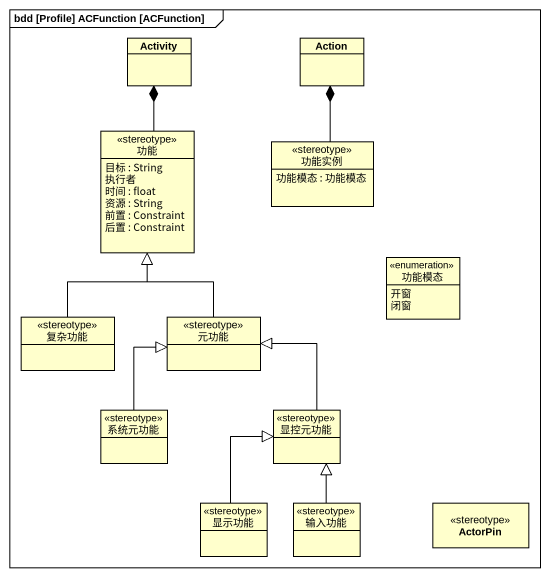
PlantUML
@startuml
mainframe bdd [Profile] ACFunction [ACFunction]
hide circle
hide empty members
class Activity
class "Action" as Action_
class 功能 <<stereotype>> {
  目标 : String
  执行者
  时间 : float
  资源 : String
  前置 : Constraint
  后置 : Constraint
}
class 功能实例 <<stereotype>> {
  功能模态 : 功能模态
}
enum 功能模态 {
  开窗
  闭窗
}
class 复杂功能 <<stereotype>>
class 元功能 <<stereotype>>
class 系统元功能 <<stereotype>>
class 显控元功能 <<stereotype>>
class 显示功能 <<stereotype>>
class 输入功能 <<stereotype>>
class ActorPin <<stereotype>>
功能 -up-* Activity
功能实例 -up-* Action_
复杂功能 -up-|> 功能
元功能 -up-|> 功能
系统元功能 -up-|> 元功能
显控元功能 -up-|> 元功能
显示功能 -up-|> 显控元功能
输入功能 -up-|> 显控元功能
@enduml
